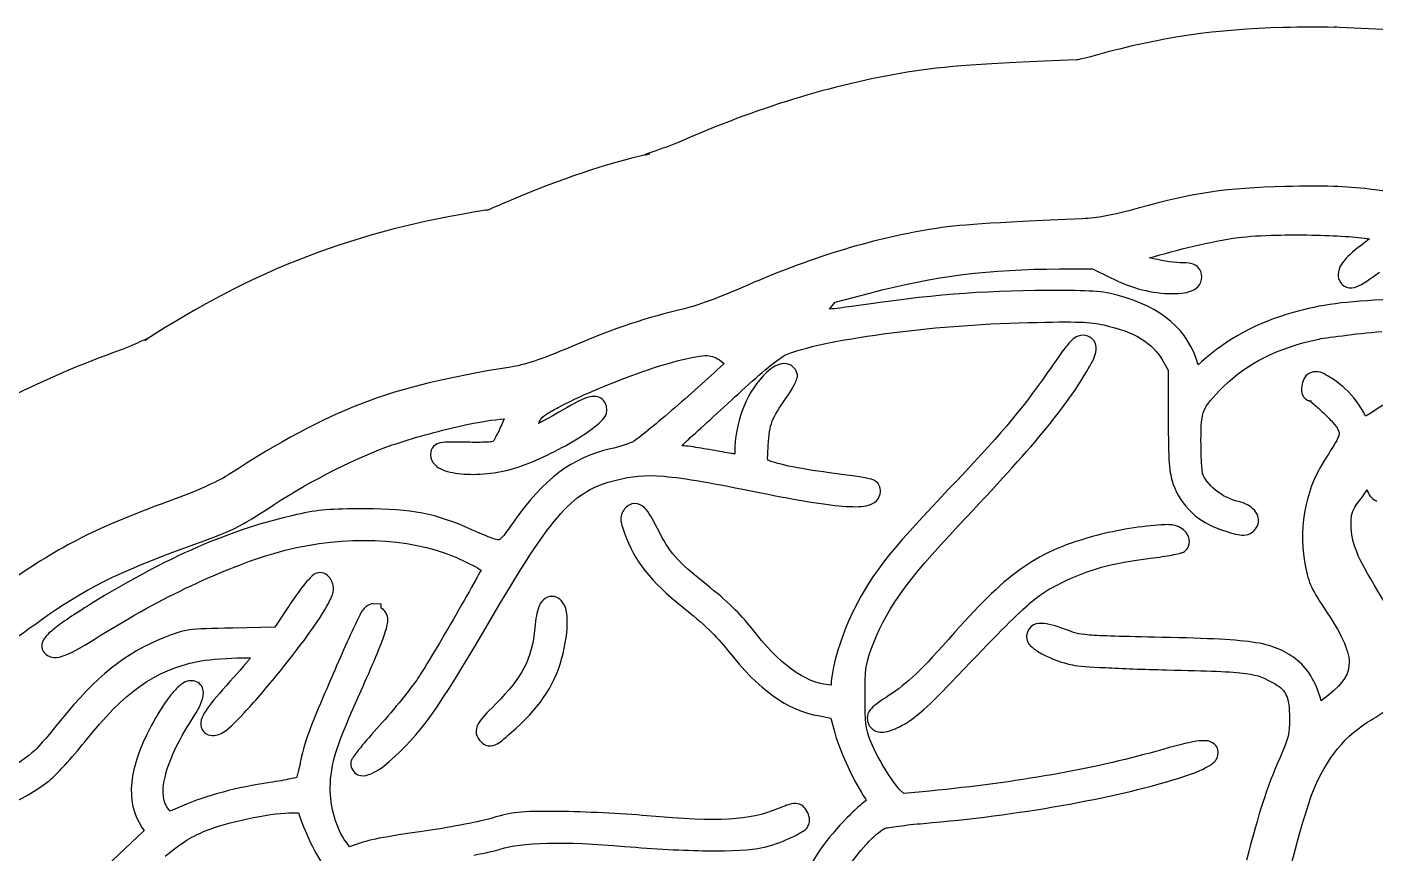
# Model space of a CAD drawing. Extents: x 3 to 1707, y 187 to 1378.
# Drawn here: x 48.7 to 133.8, y 536.4 to 588.6 of the extents above; entities that cross this region are included whole.
import ezdxf

# ---------------------------------------------------------------- set-up
doc = ezdxf.new("R2010")
doc.units = 0
doc.layers.add('Drawings', color=7, linetype='CONTINUOUS')

msp = doc.modelspace()

# ---------------------------------------------------------------- linework, layer by layer
at = {"layer": 'Drawings', "color": 7}
for points in [[(128.038652, 588.514169), (128.034416, 588.514169)], [(143.20683, 587.975768), (143.033962, 587.992708), (131.612202, 588.527608), (131.603731, 588.527608), (131.44309, 588.530431), (131.274231, 588.530431), (131.274836, 588.528285)], [(131.274836, 588.528285), (131.279071, 588.525462)], [(131.192781, 578.486472), (131.192632, 578.486049)], [(127.635742, 575.409343), (127.635417, 575.409117)], [(113.919777, 573.269714), (116.00447, 573.269714), (117.118512, 572.723803)], [(99.393095, 570.727654), (99.746059, 571.179832), (101.930026, 571.753327)], [(115.70652, 569.034134), (115.700873, 569.034134)], [(92.56523, 567.435419), (92.736206, 567.308653), (92.278457, 566.884059)], [(120.444098, 567.473957), (120.786033, 566.889451), (120.786033, 563.84558)], [(122.892788, 567.402471), (122.683212, 567.220651)], [(129.769613, 566.719518), (129.763966, 566.719518)], [(78.838252, 563.80724), (78.667277, 563.415735)], [(122.947918, 560.377256), (122.947918, 560.382903)], [(120.327942, 557.113197), (120.327956, 557.112886)], [(67.156162, 554.097135), (67.150515, 554.097135)], [(65.132001, 551.836303), (64.348861, 550.650748), (61.70163, 550.601058)], [(71.066355, 551.857506), (71.066355, 552.105673), (70.586544, 552.128259)], [(81.865902, 552.597123), (81.865897, 552.596727)], [(71.281579, 550.18691), (71.275931, 550.18691)], [(99.486585, 546.999136), (99.304597, 547.016076), (99.29895, 547.016076)], [(130.900081, 546.366748), (130.442329, 545.997292)], [(98.775013, 545.047369), (99.480941, 544.914957), (99.657423, 544.209135)], [(105.724275, 540.304782), (104.091816, 540.144984), (103.871199, 540.349108)], [(58.469978, 539.357343), (57.730959, 539.043027), (57.637212, 539.153417)], [(97.891902, 539.142068), (97.891902, 539.147714)], [(65.237215, 538.926905), (65.843873, 538.938198), (65.998302, 538.491526)], [(55.960629, 538.006485), (56.092977, 537.808008), (52.883208, 534.775176)], [(69.367999, 536.897724), (69.367999, 536.892077), (69.070185, 536.787333), (68.849568, 537.096116), (68.843921, 537.096116)]]:
    msp.add_lwpolyline(points, dxfattribs=at)
for points in [[(128.034416, 588.514169), (123.856259, 588.413377), (120.298101, 587.894881), (116.307968, 586.794222)], [(131.279071, 588.525462), (130.244909, 588.550871), (129.232292, 588.542402), (128.038652, 588.514169)], [(116.307968, 586.794222), (114.974052, 586.426291), (114.993973, 586.476292), (115.019209, 586.477393)], [(115.019209, 586.477393), (109.06133, 586.22132), (106.699955, 586.085181), (104.301519, 585.691474)], [(104.301519, 585.691474), (99.481796, 584.900332), (94.759216, 583.423188), (89.890502, 581.280454)], [(89.890502, 581.280454), (89.03808, 580.905296), (86.908641, 580.281208), (88.045892, 580.543915)], [(88.045892, 580.543915), (85.167393, 579.878946), (82.387956, 578.937436), (79.288126, 577.622433)], [(128.181407, 578.474756), (124.408684, 578.383563), (122.466851, 578.095814), (118.883008, 577.10724)], [(131.192632, 578.486049), (130.364451, 578.511458), (129.42032, 578.502989), (128.181407, 578.474756)], [(133.487048, 578.310017), (132.728141, 578.403185), (132.018904, 578.460498), (131.192781, 578.486472)], [(142.013337, 577.681384), (136.80562, 577.921928), (136.395343, 577.951855), (133.487048, 578.310017)], [(79.288126, 577.622433), (77.373739, 576.810286), (77.930516, 577.018814), (77.66173, 576.976409)], [(77.66173, 576.976409), (69.448094, 575.681762), (63.056976, 573.241792), (56.139921, 568.755165)], [(118.883008, 577.10724), (117.240234, 576.654074), (116.298947, 576.480668), (115.353367, 576.440012)], [(105.828851, 575.783824), (101.904596, 575.139691), (98.106987, 573.962069), (93.839103, 572.083764)], [(115.353367, 576.440012), (109.450887, 576.186481), (107.505803, 576.059066), (105.828851, 575.783824)], [(119.594776, 573.975593), (121.328524, 574.471136), (123.434952, 575.018205), (125.220143, 575.254909)], [(125.220143, 575.254909), (125.826276, 575.335373), (126.690741, 575.387886), (127.635742, 575.409343)], [(127.635417, 575.409117), (129.054274, 575.441302), (130.671081, 575.411799), (131.959228, 575.332041)], [(133.200117, 574.940734), (132.605985, 574.499228), (132.185085, 574.137734), (131.89856, 573.793773)], [(131.959228, 575.332041), (132.572592, 575.293645), (133.095865, 575.239437), (133.497928, 575.183254)], [(133.497928, 575.183254), (133.394128, 575.097991), (133.323733, 575.03249), (133.200117, 574.940734)], [(121.530564, 573.66681), (121.018088, 573.66681), (120.259645, 573.823785), (119.594776, 573.975593)], [(101.930026, 571.753327), (106.031941, 572.827051), (109.522688, 573.269714), (113.919777, 573.269714)], [(122.269583, 573.595098), (122.049983, 573.656646), (121.823047, 573.66681), (121.530564, 573.66681)], [(122.84315, 573.109832), (122.747708, 573.358281), (122.489172, 573.533635), (122.269583, 573.595098)], [(122.84315, 572.431593), (122.935739, 572.650398), (122.920943, 572.907176), (122.84315, 573.109832)], [(131.573172, 573.253368), (131.503991, 573.056302), (131.486541, 572.814346), (131.567525, 572.602713)], [(131.89856, 573.793773), (131.755285, 573.621835), (131.642336, 573.450518), (131.573172, 573.253368)], [(117.118512, 572.723803), (118.569799, 572.019139), (119.71482, 571.727973), (121.0673, 571.714704)], [(122.39643, 571.962871), (122.576894, 572.061404), (122.750566, 572.213014), (122.84315, 572.431593)], [(131.567525, 572.602713), (131.635435, 572.425693), (131.795342, 572.204206), (132.041818, 572.117446)], [(132.703626, 572.161489), (133.090701, 572.310841), (133.50006, 572.600906), (134.132029, 573.076827)], [(93.839103, 572.083764), (92.523696, 571.504849), (90.874792, 570.908345), (90.210189, 570.754843)], [(113.175243, 571.907704), (108.856441, 571.890764), (105.802943, 571.64288), (100.782893, 570.90411)], [(117.554203, 571.626505), (116.681258, 571.867049), (115.877903, 571.918517), (113.175243, 571.907704)], [(122.683212, 567.220651), (122.042026, 569.434165), (120.404634, 570.841038), (117.554203, 571.626505)], [(121.0673, 571.714704), (121.603757, 571.709057), (122.0355, 571.765523), (122.39643, 571.962871)], [(132.041818, 572.117446), (132.2883, 572.030771), (132.510092, 572.086954), (132.703626, 572.161489)], [(90.210189, 570.754843), (87.870878, 570.214635), (85.879449, 569.552094), (83.112301, 568.378199)], [(100.782893, 570.90411), (100.248957, 570.825623), (99.785552, 570.769721), (99.393095, 570.727654)], [(134.838418, 571.33963), (131.971477, 571.225569), (130.433686, 571.02777), (128.672575, 570.523531)], [(102.784863, 569.172362), (105.575154, 569.54848), (108.850715, 569.818697), (111.90678, 569.889223)], [(111.90678, 569.889223), (115.114902, 569.963475), (115.811207, 569.936372), (116.715916, 569.734789)], [(116.715916, 569.734789), (118.70878, 569.290601), (119.769739, 568.620353), (120.444098, 567.473957)], [(128.672575, 570.523531), (126.332347, 569.853508), (124.538036, 568.880744), (122.892788, 567.402471)], [(56.139921, 568.755165), (56.73475, 569.140995), (55.882907, 568.625858), (54.70705, 568.195532)], [(96.613506, 567.848946), (97.662362, 568.298244), (99.994574, 568.796243), (102.784863, 569.172362)], [(115.088701, 569.028487), (114.781867, 568.906521), (114.601198, 568.693419), (114.322108, 568.344715)], [(115.700873, 569.034134), (115.535093, 569.096246), (115.275964, 569.103869), (115.088701, 569.028487)], [(116.164273, 568.615073), (116.070808, 568.820326), (115.879258, 568.967024), (115.70652, 569.034134)], [(124.282566, 565.847517), (125.708956, 567.268591), (127.757283, 568.314675), (130.183682, 568.82521)], [(130.183682, 568.82521), (130.684759, 568.930801), (132.590596, 569.174451), (134.281376, 569.332499)], [(54.70705, 568.195532), (49.416076, 566.258334), (45.572161, 564.346883), (41.889478, 561.706573)], [(83.112301, 568.378199), (81.007542, 567.485306), (80.232921, 567.228641), (79.130425, 567.054783)], [(114.322108, 568.344715), (114.041882, 567.994627), (113.680922, 567.483471), (113.147398, 566.718021)], [(115.6238, 566.773301), (115.934956, 567.282764), (116.135931, 567.645217), (116.213913, 568.014023)], [(116.213913, 568.014023), (116.252909, 568.198384), (116.258359, 568.408437), (116.164273, 568.615073)], [(84.51875, 565.599181), (86.264171, 566.347832), (88.322853, 567.100295), (89.774606, 567.468508)], [(89.774606, 567.468508), (90.725895, 567.709616), (91.295562, 567.812243), (91.655244, 567.799341)], [(91.655244, 567.799341), (92.013053, 567.785224), (92.198978, 567.699961), (92.56523, 567.435419)], [(94.071063, 565.792152), (94.669758, 566.34546), (95.230016, 566.833776), (95.686975, 567.198263)], [(96.210884, 567.242758), (95.841796, 567.123333), (95.516558, 566.868107), (95.185082, 566.509352)], [(95.686975, 567.198263), (96.143936, 567.562777), (96.539801, 567.817381), (96.613506, 567.848946)], [(96.828571, 567.248404), (96.607502, 567.326609), (96.395427, 567.302611), (96.210884, 567.242758)], [(97.313896, 566.768671), (97.235228, 566.973359), (97.049653, 567.170256), (96.828571, 567.248404)], [(144.516894, 567.596177), (140.191412, 567.10357), (135.962326, 565.809516), (133.580522, 564.171839)], [(79.130425, 567.054783), (71.633656, 565.873124), (67.802107, 564.408854), (61.509795, 560.327425)], [(92.278457, 566.884059), (91.315475, 565.987213), (90.063457, 564.884409), (89.002509, 563.983554)], [(95.185082, 566.509352), (94.051085, 565.281815), (93.409232, 563.511275), (93.409232, 561.700955)], [(97.297237, 566.266888), (97.334933, 566.379255), (97.430431, 566.464518), (97.313896, 566.768671)], [(113.147398, 566.718021), (111.47428, 564.317578), (110.066411, 562.657456), (106.893314, 559.33998)], [(107.566293, 557.101339), (112.410446, 562.240174), (114.06618, 564.223139), (115.6238, 566.773301)], [(129.344819, 566.305963), (129.274255, 566.164516), (129.239382, 566.025045), (129.217978, 565.881368)], [(129.763966, 566.719518), (129.510848, 566.622397), (129.415395, 566.447353), (129.344819, 566.305963)], [(130.88917, 566.504383), (130.547213, 566.696649), (130.226126, 566.89442), (129.769613, 566.719518)], [(131.937033, 565.726878), (131.586401, 566.042211), (131.23113, 566.312174), (130.88917, 566.504383)], [(82.246545, 564.529409), (82.849599, 564.851631), (83.646039, 565.224841), (84.51875, 565.599181)], [(90.80063, 562.808954), (91.491765, 563.429315), (92.960025, 564.765294), (94.071063, 565.792152)], [(96.651987, 565.125433), (96.852273, 565.40779), (97.02457, 565.68323), (97.148342, 565.924988)], [(97.148342, 565.924988), (97.210238, 566.045825), (97.25954, 566.154521), (97.297237, 566.266888)], [(123.052706, 564.34214), (123.216058, 564.734436), (123.55147, 565.119137), (124.282566, 565.847517)], [(129.217978, 565.881368), (129.196518, 565.737663), (129.183953, 565.597628), (129.228991, 565.423685)], [(129.228991, 565.423685), (129.25158, 565.336728), (129.286933, 565.231419), (129.38342, 565.125913)], [(133.255134, 563.984373), (132.935255, 564.595078), (132.507779, 565.213576), (131.937033, 565.726878)], [(84.276085, 565.196608), (83.815366, 565.099205), (83.313524, 564.822635), (82.527809, 564.358431)], [(85.037164, 565.053185), (84.799407, 565.251945), (84.506444, 565.245169), (84.276085, 565.196608)], [(85.318434, 564.358374), (85.318434, 564.574638), (85.27492, 564.854454), (85.037164, 565.053185)], [(95.515886, 562.120185), (95.608278, 563.50687), (95.726309, 563.820284), (96.651987, 565.125433)], [(129.38342, 565.125913), (129.479906, 565.020322), (129.663024, 564.9328), (129.824625, 564.9328)], [(129.824625, 564.9328), (129.580543, 564.9328), (129.661104, 564.970632), (129.70329, 564.944093)], [(129.70329, 564.944093), (129.745476, 564.91586), (129.82118, 564.864759), (129.90736, 564.795306)], [(129.90736, 564.795306), (130.079691, 564.6564), (130.305548, 564.453265), (130.530561, 564.238384)], [(76.031084, 563.349557), (77.25762, 563.629062), (78.211868, 563.762209), (78.838252, 563.80724)], [(82.527809, 564.358431), (81.895306, 563.984768), (81.42734, 563.738437), (81.000135, 563.520281)], [(81.000135, 563.520281), (81.075331, 563.637448), (81.133697, 563.760543), (81.209711, 563.862153)], [(81.209711, 563.862153), (81.20772, 563.859499), (81.323253, 563.976214), (81.507525, 564.099309)], [(81.507525, 564.099309), (81.691801, 564.222405), (81.945014, 564.368368), (82.246545, 564.529409)], [(84.573911, 563.316186), (84.761716, 563.46582), (84.919889, 563.602523), (85.048204, 563.751819)], [(85.048204, 563.751819), (85.176514, 563.901171), (85.318434, 564.049309), (85.318434, 564.358374)], [(89.002509, 563.983554), (88.472035, 563.533127), (87.99164, 563.13414), (87.618226, 562.836594)], [(120.786033, 563.84558), (120.787727, 561.12108), (120.840643, 560.438042), (121.105909, 559.671321)], [(122.854171, 562.406635), (122.854171, 563.439394), (122.889354, 563.94976), (123.052706, 564.34214)], [(130.530561, 564.238384), (130.755583, 564.023532), (130.981483, 563.795156), (131.159278, 563.598712)], [(133.580522, 564.171839), (133.446282, 564.079518), (133.348215, 564.032651), (133.255134, 563.984373)], [(71.773453, 562.158497), (73.043649, 562.593678), (74.62156, 563.028408), (76.031084, 563.349557)], [(78.667277, 563.415735), (78.534308, 563.110086), (78.389113, 562.817762), (78.270192, 562.599635)], [(83.139993, 562.35672), (83.703434, 562.685548), (84.198295, 563.016974), (84.573911, 563.316186)], [(131.159278, 563.598712), (131.337087, 563.402211), (131.471217, 563.20636), (131.473636, 563.201701)], [(131.473636, 563.201701), (131.598586, 562.96031), (131.61149, 562.937159), (131.556371, 562.744018)], [(64.311571, 558.397793), (66.681355, 559.942555), (69.609283, 561.417045), (71.773453, 562.158497)], [(74.492386, 562.16372), (74.329797, 562.055023), (74.225404, 561.844434), (74.200087, 561.717076)], [(74.966682, 562.318153), (74.805985, 562.29839), (74.654973, 562.272416), (74.492386, 562.16372)], [(76.488839, 562.329447), (75.718431, 562.34921), (75.288077, 562.357962), (74.966682, 562.318153)], [(77.74076, 562.335093), (77.405568, 562.318153), (76.95585, 562.318153), (76.488839, 562.329447)], [(78.137845, 562.368126), (78.0463, 562.356833), (77.906074, 562.342716), (77.74076, 562.335093)], [(78.270192, 562.599635), (78.217134, 562.502232), (78.17427, 562.424874), (78.137845, 562.368126)], [(79.505566, 560.691432), (80.635221, 561.040051), (82.013111, 561.699035), (83.139993, 562.35672)], [(86.945378, 562.340401), (86.809049, 562.274336), (86.102757, 562.038733), (85.561098, 561.915807)], [(87.149448, 562.478177), (87.028564, 562.389526), (86.920953, 562.328543), (86.945378, 562.340401)], [(87.618226, 562.836594), (87.431522, 562.687807), (87.270339, 562.56697), (87.149448, 562.478177)], [(90.07264, 562.108637), (90.27558, 562.317278), (90.515983, 562.553475), (90.80063, 562.808954)], [(90.635177, 562.053583), (90.389627, 562.088027), (90.245494, 562.092545), (90.07264, 562.108637)], [(91.969822, 561.833084), (91.507628, 561.916936), (91.03497, 561.9974), (90.635177, 562.053583)], [(95.488214, 561.199285), (95.476072, 561.295559), (95.480025, 561.583562), (95.515886, 562.120185)], [(122.887265, 561.077686), (122.866934, 561.458971), (122.854171, 561.93636), (122.854171, 562.406635)], [(131.556371, 562.744018), (131.501252, 562.550905), (131.301785, 562.184697), (130.900081, 561.586019)], [(74.200087, 561.717076), (74.153834, 561.48246), (74.219288, 561.218088), (74.348981, 561.038809)], [(85.561098, 561.915807), (83.114918, 561.360607), (81.363231, 560.023781), (79.40077, 557.261787)], [(93.183138, 561.623596), (92.853678, 561.676674), (92.421901, 561.750927), (91.969822, 561.833084)], [(93.39822, 561.590564), (93.327288, 561.601857), (93.270023, 561.610327), (93.183138, 561.623596)], [(93.409232, 561.700955), (93.409232, 561.641666), (93.401326, 561.637713), (93.39822, 561.590564)], [(96.806314, 560.829829), (96.119977, 560.973817), (95.604271, 561.140955), (95.488214, 561.199285)], [(130.900081, 561.586019), (129.490026, 559.484533), (128.990223, 557.224011), (129.399984, 554.803522)], [(61.509795, 560.327425), (60.841852, 559.894163), (59.63175, 559.335802), (58.062881, 558.761376)], [(74.348981, 561.038809), (74.478674, 560.85953), (74.649571, 560.742646), (74.828792, 560.652809)], [(74.828792, 560.652809), (75.187231, 560.473248), (75.619926, 560.386291), (76.119316, 560.338521)], [(76.119316, 560.338521), (77.118095, 560.242811), (78.371015, 560.341259), (79.505566, 560.691432)], [(99.370819, 560.405235), (98.397479, 560.533695), (97.504045, 560.683329), (96.806314, 560.829829)], [(101.885688, 560.030274), (101.467846, 560.134453), (100.787792, 560.218587), (99.370819, 560.405235)], [(122.947918, 560.382903), (122.956672, 560.351564), (122.907652, 560.696485), (122.887265, 561.077686)], [(123.764149, 559.31299), (123.337489, 559.66096), (123.030678, 560.081686), (122.947918, 560.377256)], [(82.417503, 557.824411), (83.578837, 559.112197), (84.498218, 559.581428), (85.908539, 559.941877)], [(85.908539, 559.941877), (86.889833, 560.192585), (87.658622, 560.286967), (88.94734, 560.179033)], [(88.94734, 560.179033), (90.236054, 560.070901), (92.034847, 559.748877), (94.953244, 559.158895)], [(102.45374, 559.721491), (102.287056, 559.931826), (102.094609, 559.978128), (101.885688, 560.030274)], [(102.602635, 559.214175), (102.602635, 559.286733), (102.620424, 559.511213), (102.45374, 559.721491)], [(121.105909, 559.671321), (121.574656, 558.316143), (122.686572, 557.282594), (124.133677, 556.809439)], [(58.062881, 558.761376), (53.119353, 556.951394), (50.73366, 555.763411), (47.639407, 553.544928)], [(94.953244, 559.158895), (97.497277, 558.644576), (99.265734, 558.355161), (100.446247, 558.282123)], [(106.893314, 559.33998), (103.059401, 555.331589), (101.886552, 553.807297), (100.710928, 551.300217)], [(101.847074, 558.353834), (102.031349, 558.404371), (102.204019, 558.481729), (102.354458, 558.629669)], [(102.354458, 558.629669), (102.504906, 558.777327), (102.602635, 559.00943), (102.602635, 559.214175)], [(125.209094, 558.585118), (124.728405, 558.688733), (124.190806, 558.965104), (123.764149, 559.31299)], [(132.33425, 557.405125), (132.33425, 558.272241), (133.037934, 558.708524), (133.343508, 559.335124)], [(133.343508, 559.335124), (133.424238, 559.035743), (133.620119, 558.746243), (133.96671, 558.618263)], [(65.745483, 557.763485), (61.530507, 556.824996), (57.540172, 555.083818), (52.702355, 552.100365)], [(58.675175, 555.668238), (61.818405, 556.802664), (62.002138, 556.892359), (64.311571, 558.397793)], [(70.025173, 558.127407), (67.858747, 558.129524), (67.099564, 558.065012), (65.745483, 557.763485)], [(76.847306, 556.787446), (74.462381, 557.844315), (73.054772, 558.123143), (70.025173, 558.127407)], [(77.817938, 550.859925), (79.893307, 554.410944), (81.256167, 556.536625), (82.417503, 557.824411)], [(86.492971, 558.182263), (86.354581, 558.043922), (86.189733, 557.735675), (86.206186, 557.46543)], [(87.077567, 558.458098), (86.821146, 558.455275), (86.623963, 558.313264), (86.492971, 558.182263)], [(87.695254, 558.18791), (87.547715, 558.328509), (87.333989, 558.462051), (87.077567, 558.458098)], [(88.522515, 556.881038), (88.203444, 557.510744), (87.990338, 557.906484), (87.695254, 558.18791)], [(100.446247, 558.282123), (101.036504, 558.245702), (101.478526, 558.25276), (101.847074, 558.353834)], [(126.229383, 558.033702), (125.980106, 558.312925), (125.626729, 558.495111), (125.209094, 558.585118)], [(126.4886, 557.504335), (126.456946, 557.720034), (126.354022, 557.89409), (126.229383, 558.033702)], [(79.40077, 557.261787), (79.110591, 556.853398), (78.905508, 556.55252), (78.755509, 556.379509)], [(86.206186, 557.46543), (86.222564, 557.195242), (86.30335, 556.971186), (86.437816, 556.588658)], [(102.023652, 549.265615), (102.822534, 551.556854), (104.19847, 553.528638), (107.566293, 557.101339)], [(120.327956, 557.112886), (119.239584, 557.051621), (117.49519, 556.778101), (116.252324, 556.445659)], [(121.221381, 557.074518), (120.955331, 557.141147), (120.694313, 557.134654), (120.327942, 557.113197)], [(121.98246, 556.528607), (121.81795, 556.795972), (121.554899, 556.990892), (121.221381, 557.074518)], [(126.306612, 556.859157), (126.452428, 557.034766), (126.520282, 557.288551), (126.4886, 557.504335)], [(133.78999, 553.330923), (132.568494, 555.381195), (132.33425, 556.049552), (132.33425, 557.405125)], [(64.295007, 555.315186), (68.059979, 556.412231), (72.095703, 556.403874), (75.121077, 555.326479)], [(78.055107, 556.269119), (77.781235, 556.368216), (77.388338, 556.547777), (76.847306, 556.787446)], [(78.501827, 556.175385), (78.456789, 556.166916), (78.328987, 556.169739), (78.055107, 556.269119)], [(78.755509, 556.379509), (78.605514, 556.206442), (78.546865, 556.184702), (78.501827, 556.175385)], [(86.437816, 556.588658), (87.057386, 554.826983), (88.071209, 553.561078), (90.132909, 551.912588)], [(91.633012, 553.32985), (89.727469, 554.842765), (89.311887, 555.323289), (88.522515, 556.881038)], [(116.252324, 556.445659), (112.556299, 555.457169), (110.736337, 554.206961), (107.284828, 550.308311)], [(122.125848, 556.048874), (122.125901, 556.234646), (122.064714, 556.394868), (121.98246, 556.528607)], [(124.133677, 556.809439), (124.747182, 556.608704), (125.092709, 556.489392), (125.435234, 556.467539)], [(125.435234, 556.467539), (125.606492, 556.456246), (125.797937, 556.484479), (125.959165, 556.566919)], [(125.959165, 556.566919), (126.120399, 556.648794), (126.225808, 556.761726), (126.306612, 556.859157)], [(49.569804, 551.09694), (52.219159, 553.014602), (54.497226, 554.160377), (58.675175, 555.668238)], [(53.391725, 550.164888), (57.136454, 552.508217), (61.144167, 554.397081), (64.295007, 555.315186)], [(75.121077, 555.326479), (75.682753, 555.126308), (76.341181, 554.824301), (76.847292, 554.559985)], [(119.67164, 555.006488), (120.178164, 555.069165), (120.65307, 555.14257), (121.017317, 555.210612)], [(121.017317, 555.210612), (121.199447, 555.244491), (121.349937, 555.277806), (121.475067, 555.309991)], [(121.475067, 555.309991), (121.53764, 555.326931), (121.595187, 555.339636), (121.651549, 555.359681)], [(121.651549, 555.359681), (121.70791, 555.379444), (121.745607, 555.354035), (121.899725, 555.508468)], [(121.899725, 555.508468), (122.044779, 555.653303), (122.125791, 555.86296), (122.125848, 556.048874)], [(76.847292, 554.559985), (77.068163, 554.444795), (77.241897, 554.343156), (77.376738, 554.256707)], [(114.002153, 553.434933), (115.802784, 554.319554), (117.166784, 554.69666), (119.67164, 555.006488)], [(129.399984, 554.803522), (129.618144, 553.514606), (129.777672, 553.123524), (130.640873, 551.853412)], [(66.516281, 553.694591), (66.334886, 553.524064), (66.157909, 553.285129), (65.915141, 552.95568)], [(67.150515, 554.097135), (66.780888, 554.042646), (66.709753, 553.876072), (66.516281, 553.694591)], [(67.663547, 553.931691), (67.56788, 554.018083), (67.348474, 554.12198), (67.156162, 554.097135)], [(67.856576, 553.705545), (67.803151, 553.778668), (67.759214, 553.845298), (67.663547, 553.931691)], [(68.060646, 552.977645), (68.098483, 553.244446), (67.975737, 553.542726), (67.856576, 553.705545)], [(77.023774, 553.61153), (76.704353, 553.036115), (76.27008, 552.265273), (75.804947, 551.461003)], [(77.376738, 554.256707), (77.289655, 554.09098), (77.172047, 553.878641), (77.023774, 553.61153)], [(65.915141, 552.95568), (65.672358, 552.626231), (65.391988, 552.230321), (65.132001, 551.836303)], [(67.757317, 552.194635), (67.91697, 552.509234), (68.022802, 552.710873), (68.060646, 552.977645)], [(94.434664, 550.627879), (93.77422, 551.492229), (92.904288, 552.320525), (91.633012, 553.32985)], [(111.768553, 551.924051), (112.687392, 552.752488), (113.149191, 553.015901), (114.002153, 553.434933)], [(135.80299, 549.393764), (135.535217, 550.288492), (135.119183, 551.099001), (133.78999, 553.330923)], [(52.702355, 552.100365), (51.680471, 551.470179), (50.92393, 550.96306), (50.419118, 550.556366)], [(64.437249, 547.579237), (65.838477, 549.289952), (67.21522, 551.126783), (67.757317, 552.194635)], [(69.98541, 551.830402), (69.844422, 551.684156), (69.837052, 551.634466), (69.770328, 551.51058)], [(70.183945, 552.006858), (70.094518, 551.945875), (70.040839, 551.887997), (69.98541, 551.830402)], [(70.586544, 552.128259), (70.424012, 552.133906), (70.273383, 552.068123), (70.183945, 552.006858)], [(71.165637, 551.802452), (71.142765, 551.825038), (71.089962, 551.833508), (71.066355, 551.857506)], [(71.380719, 551.53791), (71.310211, 551.66157), (71.233632, 551.734411), (71.165637, 551.802452)], [(81.022092, 551.929556), (80.892992, 551.595279), (80.831209, 551.189855), (80.773916, 550.60614)], [(81.314392, 552.387239), (81.166683, 552.255956), (81.086631, 552.096695), (81.022092, 551.929556)], [(81.865897, 552.596727), (81.681198, 552.596727), (81.462094, 552.518522), (81.314392, 552.387239)], [(82.649042, 552.034667), (82.528498, 552.304009), (82.233036, 552.597123), (81.865902, 552.597123)], [(82.825524, 551.124806), (82.812818, 551.466706), (82.769587, 551.765297), (82.649042, 552.034667)], [(90.132909, 551.912588), (91.391438, 550.906284), (92.279016, 550.051816), (92.94559, 549.210617)], [(107.014567, 547.09908), (109.501208, 549.701531), (110.849714, 551.095613), (111.768553, 551.924051)], [(130.640873, 551.853412), (131.706141, 550.285979), (132.193285, 549.214231), (132.212664, 548.462164)], [(45.791984, 548.483197), (47.076339, 549.348394), (48.767204, 550.515993), (49.569804, 551.09694)], [(69.533192, 551.030847), (69.345952, 550.644537), (69.102011, 550.122229), (68.821746, 549.497887)], [(69.770328, 551.51058), (69.703603, 551.386638), (69.626798, 551.224017), (69.533192, 551.030847)], [(71.275931, 550.18691), (71.404608, 550.594028), (71.489122, 550.816023), (71.491014, 551.102276)], [(71.491014, 551.102276), (71.491959, 551.245417), (71.451227, 551.414334), (71.380719, 551.53791)], [(75.804947, 551.461003), (74.874677, 549.852351), (73.818744, 548.084775), (73.394862, 547.441122)], [(82.467045, 548.637913), (82.727251, 549.576685), (82.850746, 550.441006), (82.825524, 551.124806)], [(100.710928, 551.300217), (100.379378, 550.593181), (100.07891, 549.755145), (99.856094, 548.978741)], [(50.419118, 550.556366), (50.166706, 550.353089), (49.978161, 550.179767), (49.834522, 549.99391)], [(51.114003, 548.891106), (51.636737, 549.099182), (52.326776, 549.49848), (53.391725, 550.164888)], [(58.955129, 550.479657), (58.378312, 550.401734), (57.987005, 550.249841), (57.372305, 550.005429)], [(61.70163, 550.601058), (60.267814, 550.572543), (59.531943, 550.55758), (58.955129, 550.479657)], [(69.798028, 546.652295), (70.455843, 548.102053), (71.100915, 549.614234), (71.281579, 550.18691)], [(71.574886, 542.164002), (73.522299, 543.867009), (74.660061, 545.456633), (77.817938, 550.859925)], [(80.773916, 550.60614), (80.581282, 548.644887), (80.008478, 547.519976), (78.297653, 545.797742)], [(99.29895, 547.016076), (97.838921, 547.157523), (96.219479, 548.292032), (94.434664, 550.627879)], [(107.284828, 550.308311), (105.160947, 547.909279), (104.299243, 547.090949), (103.165076, 546.354608)], [(112.126801, 550.695328), (111.927249, 550.531295), (111.840016, 550.265285), (111.840019, 550.055684)], [(112.766547, 550.893805), (112.556717, 550.895866), (112.326341, 550.859361), (112.126801, 550.695328)], [(114.294221, 550.507805), (113.646997, 550.749478), (113.186238, 550.889711), (112.766547, 550.893805)], [(115.783289, 550.160428), (115.02744, 550.224516), (114.840753, 550.303568), (114.294221, 550.507805)], [(120.388366, 550.01164), (117.833567, 550.068671), (116.539135, 550.096339), (115.783289, 550.160428)], [(49.65804, 549.668583), (49.615486, 549.530242), (49.61094, 549.308105), (49.718693, 549.133711)], [(49.834522, 549.99391), (49.762715, 549.901024), (49.700593, 549.807009), (49.65804, 549.668583)], [(57.372305, 550.005429), (54.90669, 549.025212), (53.059532, 547.543551), (50.820407, 544.761398)], [(68.821746, 549.497887), (68.261222, 548.249231), (67.548486, 546.601843), (66.830809, 544.882489)], [(101.637597, 546.260366), (101.633361, 548.018908), (101.655668, 548.21075), (102.023652, 549.265615)], [(111.840019, 550.055684), (111.840016, 549.683292), (112.049312, 549.512511), (112.231586, 549.355367)], [(112.231586, 549.355367), (112.413857, 549.19811), (112.630907, 549.059007), (112.887879, 548.925268)], [(126.328092, 549.675274), (125.115699, 549.873469), (123.374194, 549.944898), (120.388366, 550.01164)], [(128.953261, 548.550363), (128.247714, 549.108866), (127.540484, 549.477079), (126.328092, 549.675274)], [(49.718693, 549.133711), (49.842993, 548.932693), (50.118906, 548.756407), (50.374983, 548.736672)], [(50.374983, 548.736672), (50.631066, 548.716909), (50.852637, 548.786926), (51.114003, 548.891106)], [(52.342722, 543.415989), (54.882171, 546.609297), (56.764408, 547.927546), (59.48473, 548.48907)], [(59.48473, 548.48907), (59.96462, 548.588167), (61.063174, 548.680206), (61.994085, 548.709568)], [(62.683463, 548.560781), (62.272161, 548.071647), (61.695816, 547.411505), (61.04549, 546.691454)], [(61.994085, 548.709568), (62.309392, 548.720862), (62.551378, 548.712279), (62.804798, 548.709568)], [(62.804798, 548.709568), (62.757953, 548.65282), (62.735928, 548.623176), (62.683463, 548.560781)], [(79.279339, 543.994904), (80.990063, 545.458242), (81.980023, 546.880925), (82.467045, 548.637913)], [(92.94559, 549.210617), (94.951753, 546.678806), (96.661339, 545.430207), (98.775013, 545.047369)], [(99.856094, 548.978741), (99.635759, 548.210976), (99.489864, 547.528051), (99.486585, 546.999136)], [(112.887879, 548.925268), (113.401826, 548.657902), (114.059923, 548.416144), (114.729911, 548.269079)], [(130.442329, 545.997292), (130.212902, 546.942473), (129.674965, 547.979156), (128.953261, 548.550363)], [(132.212664, 548.462164), (132.232148, 547.71004), (131.866635, 547.141684), (130.900081, 546.366748)], [(62.435282, 545.268771), (63.036826, 545.910307), (63.736635, 546.723866), (64.437249, 547.579237)], [(114.729911, 548.269079), (115.105307, 548.186639), (115.775241, 548.150783), (116.814605, 548.09827)], [(116.814605, 548.09827), (117.853968, 548.045192), (119.197734, 547.993526), (120.669636, 547.960494)], [(120.669636, 547.960494), (123.34171, 547.90064), (124.780112, 547.85462), (125.666284, 547.734348)], [(125.666284, 547.734348), (126.552455, 547.614076), (126.869499, 547.454278), (127.530375, 547.067121)], [(58.282472, 546.906448), (58.098875, 546.742132), (57.913241, 546.535355), (57.719935, 546.288853)], [(58.927733, 547.259358), (58.628626, 547.216445), (58.466062, 547.070763), (58.282472, 546.906448)], [(59.666752, 547.011192), (59.470843, 547.247783), (59.153509, 547.291826), (58.927733, 547.259358)], [(59.815647, 546.294359), (59.853597, 546.509776), (59.862662, 546.7746), (59.666752, 547.011192)], [(61.04549, 546.691454), (60.499703, 546.087101), (60.125126, 545.622614), (59.898356, 545.230177)], [(73.394862, 547.441122), (72.994708, 546.833466), (71.87091, 545.438564), (70.962719, 544.441379)], [(104.163281, 544.557021), (104.837874, 544.935539), (105.767867, 545.794326), (107.014567, 547.09908)], [(127.530375, 547.067121), (127.922103, 546.837588), (128.108974, 546.645886), (128.241818, 546.350288)], [(57.719935, 546.288853), (57.333324, 545.795879), (56.92157, 545.143869), (56.539711, 544.419526)], [(59.126266, 544.838587), (59.502604, 545.418377), (59.739743, 545.86344), (59.815647, 546.294359)], [(67.851208, 540.548037), (67.861091, 541.967021), (68.262936, 543.269121), (69.798028, 546.652295)], [(101.940926, 543.563901), (101.681906, 544.267605), (101.641784, 544.631696), (101.637597, 546.260366)], [(103.165076, 546.354608), (102.601587, 545.988738), (102.275798, 545.778911), (102.040001, 545.527469)], [(128.241818, 546.350288), (128.374674, 546.054662), (128.445888, 545.606239), (128.445888, 544.90005)], [(59.898356, 545.230177), (59.784984, 545.033958), (59.696489, 544.859677), (59.672233, 544.634661)], [(60.968272, 543.945355), (61.40141, 544.176865), (61.833737, 544.627236), (62.435282, 545.268771)], [(78.297653, 545.797742), (77.72419, 545.220437), (77.402606, 544.904003), (77.205669, 544.557021)], [(101.780784, 545.047736), (101.746872, 544.853776), (101.794903, 544.677914), (101.841438, 544.556964)], [(102.040001, 545.527469), (101.922111, 545.401833), (101.814697, 545.241837), (101.780784, 545.047736)], [(133.630078, 544.811681), (133.977863, 545.013546), (134.332008, 545.249037), (134.639335, 545.47888)], [(50.820407, 544.761398), (50.225047, 544.021669), (49.450785, 543.127534), (49.187951, 542.875527)], [(56.539711, 544.419526), (55.83738, 543.087358), (55.417818, 541.921594), (55.309851, 540.857356)], [(57.416595, 541.193694), (57.644977, 542.181676), (58.216923, 543.437672), (59.126266, 544.838587)], [(59.672233, 544.634661), (59.647949, 544.409645), (59.771091, 544.07421), (59.997621, 543.934344)], [(66.830809, 544.882489), (66.454701, 543.981409), (66.076939, 542.808558), (65.959431, 542.119846)], [(70.962719, 544.441379), (70.494686, 543.927456), (70.068565, 543.433719), (69.754921, 543.046279)], [(77.205669, 544.557021), (77.107206, 544.383671), (77.031728, 544.151371), (77.078828, 543.922882)], [(99.657423, 544.209135), (99.962031, 543.002998), (100.790232, 541.166789), (101.543576, 539.990748)], [(101.841438, 544.556964), (101.920361, 544.351429), (102.11291, 544.169157), (102.315734, 544.093775)], [(102.905845, 544.049732), (103.286419, 544.110151), (103.682623, 544.287453), (104.163281, 544.557021)], [(128.445888, 544.90005), (128.445888, 543.877794), (128.416549, 543.75436), (127.8282, 542.391051)], [(129.923955, 540.256899), (130.791778, 542.404066), (131.986219, 543.857156), (133.630078, 544.811681)], [(49.976758, 540.868395), (50.557872, 541.325175), (51.545427, 542.413383), (52.342722, 543.415989)], [(59.997621, 543.934344), (60.185821, 543.81859), (60.354691, 543.809273), (60.510523, 543.81859)], [(60.510523, 543.81859), (60.666364, 543.82706), (60.817833, 543.865174), (60.968272, 543.945355)], [(77.078828, 543.922882), (77.125899, 543.694478), (77.259009, 543.549671), (77.36561, 543.443149)], [(77.36561, 543.443149), (77.429143, 543.379625), (77.493383, 543.288997), (77.674454, 543.205993)], [(78.275597, 543.222932), (78.582345, 543.366355), (78.78825, 543.574855), (79.279339, 543.994904)], [(102.861942, 541.755246), (102.47766, 542.391757), (102.110913, 543.102152), (101.940926, 543.563901)], [(102.315734, 544.093775), (102.518561, 544.018394), (102.715558, 544.019523), (102.905845, 544.049732)], [(122.550735, 543.447892), (122.004804, 543.364887), (121.223127, 543.159888), (119.99726, 542.813782)], [(123.256663, 543.470478), (123.040197, 543.505487), (122.8237, 543.490241), (122.550735, 543.447892)], [(123.846777, 543.101023), (123.721771, 543.30317), (123.473134, 543.435582), (123.256663, 543.470478)], [(49.187951, 542.875527), (48.309449, 542.033171), (46.401748, 540.979435), (43.667369, 539.908873)], [(69.374381, 542.549974), (69.326011, 542.481085), (69.283683, 542.420949), (69.24754, 542.356861)], [(69.754921, 543.046279), (69.598092, 542.852602), (69.471119, 542.687665), (69.374381, 542.549974)], [(77.674454, 543.205993), (77.855538, 543.122988), (78.122221, 543.150656), (78.275597, 543.222932)], [(119.99726, 542.813782), (115.996552, 541.68441), (111.233053, 540.845216), (105.724275, 540.304782)], [(123.819104, 542.295934), (123.957043, 542.497517), (123.987793, 542.872675), (123.846777, 543.101023)], [(65.959431, 542.119846), (65.911738, 541.84034), (65.846482, 541.564392), (65.788455, 541.358885)], [(69.24754, 542.356861), (69.211396, 542.292772), (69.148258, 542.286843), (69.148258, 542.026)], [(69.148258, 542.026), (69.148258, 541.779244), (69.325277, 541.444459), (69.589463, 541.336722)], [(70.278847, 541.342369), (70.687636, 541.473934), (71.109521, 541.756997), (71.574886, 542.164002)], [(103.871199, 540.349108), (103.681106, 540.527257), (103.246224, 541.11868), (102.861942, 541.755246)], [(121.397991, 541.104874), (122.256357, 541.374215), (122.87032, 541.610158), (123.295173, 541.854795)], [(123.295173, 541.854795), (123.507601, 541.977044), (123.681174, 542.094493), (123.819104, 542.295934)], [(127.8282, 542.391051), (126.982919, 540.43248), (126.513468, 538.992688), (125.72696, 535.93391)], [(42.978143, 537.460602), (45.936652, 538.552368), (48.717831, 539.878861), (49.976758, 540.868395)], [(55.309851, 540.857356), (55.201872, 539.79309), (55.421698, 538.825803), (55.960629, 538.006485)], [(57.637212, 539.153417), (57.307108, 539.536933), (57.188238, 540.205685), (57.416595, 541.193694)], [(64.040192, 540.846176), (61.948671, 540.541515), (60.098744, 540.050009), (58.469978, 539.357343)], [(65.336234, 541.077686), (64.992425, 541.002304), (64.530025, 540.917323), (64.040192, 540.846176)], [(65.727801, 541.171419), (65.635805, 541.143186), (65.501029, 541.113824), (65.336234, 541.077686)], [(65.788455, 541.358885), (65.765583, 541.277574), (65.746268, 541.223085), (65.727801, 541.171419)], [(69.589463, 541.336722), (69.85365, 541.228873), (70.07445, 541.276586), (70.278847, 541.342369)], [(105.332609, 538.265042), (111.165479, 538.75141), (117.381338, 539.844784), (121.397991, 541.104874)], [(68.843921, 537.096116), (68.247889, 537.918398), (67.84342, 539.282188), (67.851208, 540.548037)], [(101.543576, 539.990748), (101.665221, 539.800741), (101.654999, 539.812599), (101.714551, 539.703987)], [(128.015743, 533.452353), (128.729456, 536.472621), (129.518404, 539.253531), (129.923955, 540.256899)], [(82.317369, 539.015189), (79.75235, 539.034952), (79.363073, 538.98978), (78.07077, 538.601634)], [(96.110546, 539.180634), (94.270465, 538.44449), (92.482806, 538.335567), (87.86001, 538.745001)], [(97.119803, 539.517), (96.821, 539.483686), (96.583591, 539.369907), (96.110546, 539.180634)], [(97.621673, 539.412256), (97.47388, 539.503166), (97.269203, 539.533658), (97.119803, 539.517)], [(97.891902, 539.147714), (97.836642, 539.223096), (97.769438, 539.321629), (97.621673, 539.412256)], [(98.090437, 538.728513), (98.052289, 538.873912), (97.987767, 539.009994), (97.891902, 539.142068)], [(101.361587, 539.439445), (101.109458, 539.228263), (100.819765, 538.948531), (100.512268, 538.634384)], [(101.714551, 539.703987), (101.601179, 539.631428), (101.487666, 539.544753), (101.361587, 539.439445)], [(60.01445, 537.813033), (61.237016, 538.319164), (64.040881, 538.9118), (65.237215, 538.926905)], [(65.998302, 538.491526), (66.382386, 537.371979), (67.238036, 535.736138), (67.884454, 534.956911)], [(78.07077, 538.601634), (77.394598, 538.398075), (75.530781, 538.0267), (74.050289, 537.81309)], [(87.86001, 538.745001), (86.311107, 538.882212), (83.841366, 539.004461), (82.317369, 539.015189)], [(97.577552, 537.69183), (97.773235, 537.81549), (97.945499, 537.856145), (98.079425, 538.204652)], [(98.079425, 538.204652), (98.166847, 538.432209), (98.128614, 538.583142), (98.090437, 538.728513)], [(100.512268, 538.634384), (99.897272, 538.006033), (99.234688, 537.249731), (98.819142, 536.638235)], [(103.760814, 538.099597), (104.212058, 538.156063), (104.776343, 538.21874), (105.332609, 538.265042)], [(57.427884, 536.191845), (58.545755, 537.120368), (59.156236, 537.457751), (60.01445, 537.813033)], [(74.050289, 537.81309), (71.035631, 537.378247), (70.352741, 537.245891), (69.367999, 536.897724)], [(95.156439, 536.737869), (95.720247, 536.862094), (96.348305, 537.089255), (96.877139, 537.327908)], [(96.877139, 537.327908), (97.141551, 537.447333), (97.381869, 537.56817), (97.577552, 537.69183)], [(101.681635, 536.914127), (101.948872, 537.203344), (102.22228, 537.467745), (102.453746, 537.658543)], [(102.453746, 537.658543), (102.685206, 537.849397), (102.907677, 537.964136), (102.900466, 537.961821)], [(102.900466, 537.961821), (102.917126, 537.967467), (103.309574, 538.043131), (103.760814, 538.099597)], [(76.912607, 536.263783), (77.668032, 536.406076), (78.256576, 536.528889), (78.594702, 536.638772)], [(78.594702, 536.638772), (79.878915, 537.055941), (82.631287, 537.151989), (86.448153, 536.815227)], [(86.448153, 536.815227), (88.319916, 536.650065), (90.150823, 536.554355), (91.68195, 536.539392)], [(91.68195, 536.539392), (93.213075, 536.525275), (94.421711, 536.576095), (95.156439, 536.737869)], [(98.819142, 536.638235), (97.760173, 535.079752), (95.856482, 531.018029), (95.096474, 528.763888)], [(96.894561, 527.837709), (98.033822, 531.402589), (100.009594, 535.104597), (101.681635, 536.914127)]]:
    msp.add_open_spline(points, degree=3, dxfattribs=at)

doc.saveas('drawing.dxf')
